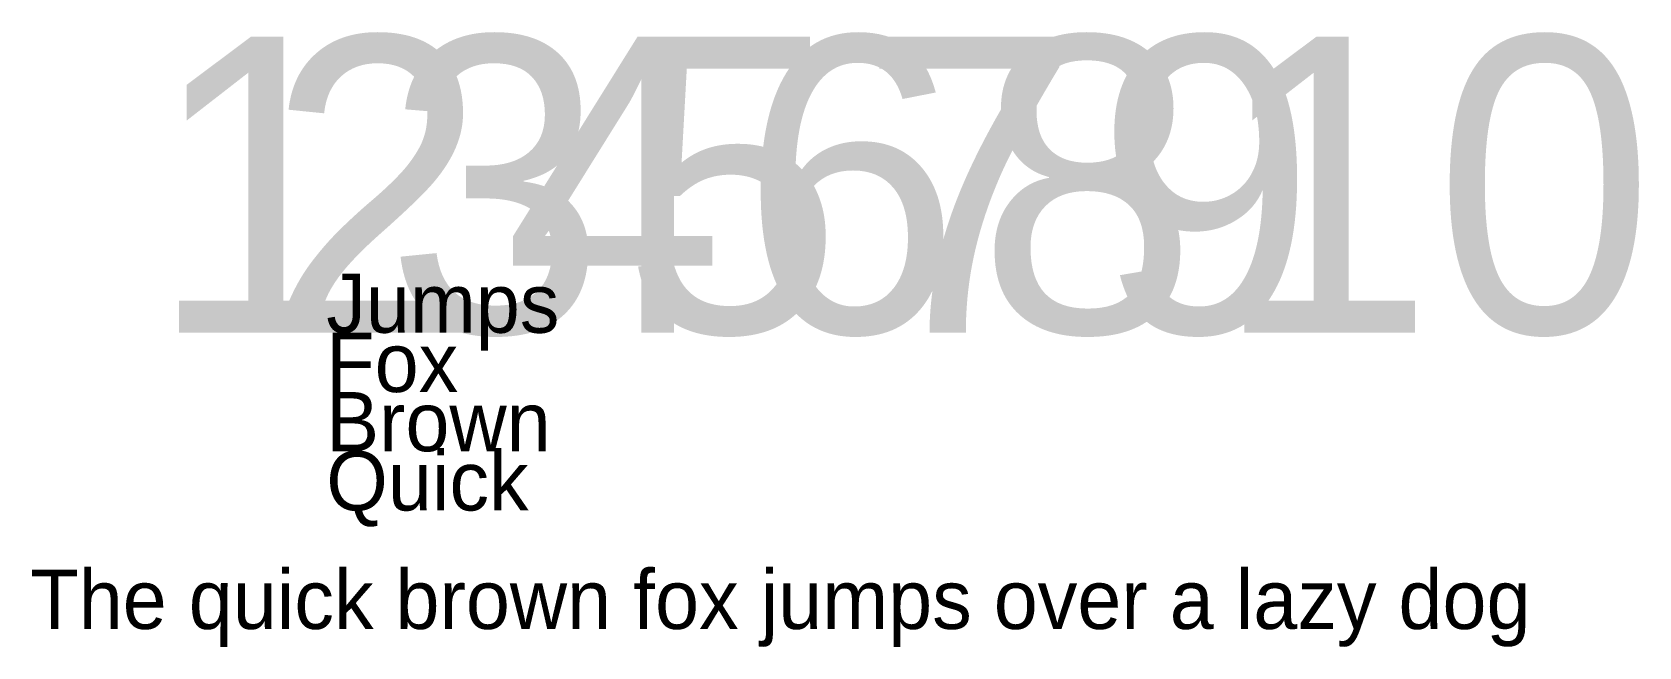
# Model space of a CAD drawing. Header units: metres. Extents: x 0 to 27.2, y -0.3 to 10.1.
import ezdxf

# ---------------------------------------------------------------- set-up
doc = ezdxf.new("R2010")
doc.units = ezdxf.units.M

msp = doc.modelspace()

# ---------------------------------------------------------------- texts
at = {"color": 2}
for s, p in [('2', (4, 5)), ('3', (6, 5)), ('6', (12, 5)), ('8', (16, 5)), ('9', (18, 5)), ('10', (20, 5)), ('1', (2, 5)), ('4', (8, 5)), ('5', (10, 5)), ('7', (14, 5))]:
    msp.add_text(s, height=5, dxfattribs=at).set_placement(p)
at = {"color": 4}
for s, p in [('Jumps', (5, 5)), ('Fox', (5, 4)), ('Brown', (5, 3)), ('Quick', (5, 2))]:
    msp.add_text(s, height=1, dxfattribs=at).set_placement(p)
at = {"color": 7}
msp.add_text('The quick brown fox jumps over a lazy dog', height=1, dxfattribs=at).set_placement((0, 0))

doc.saveas('drawing.dxf')
